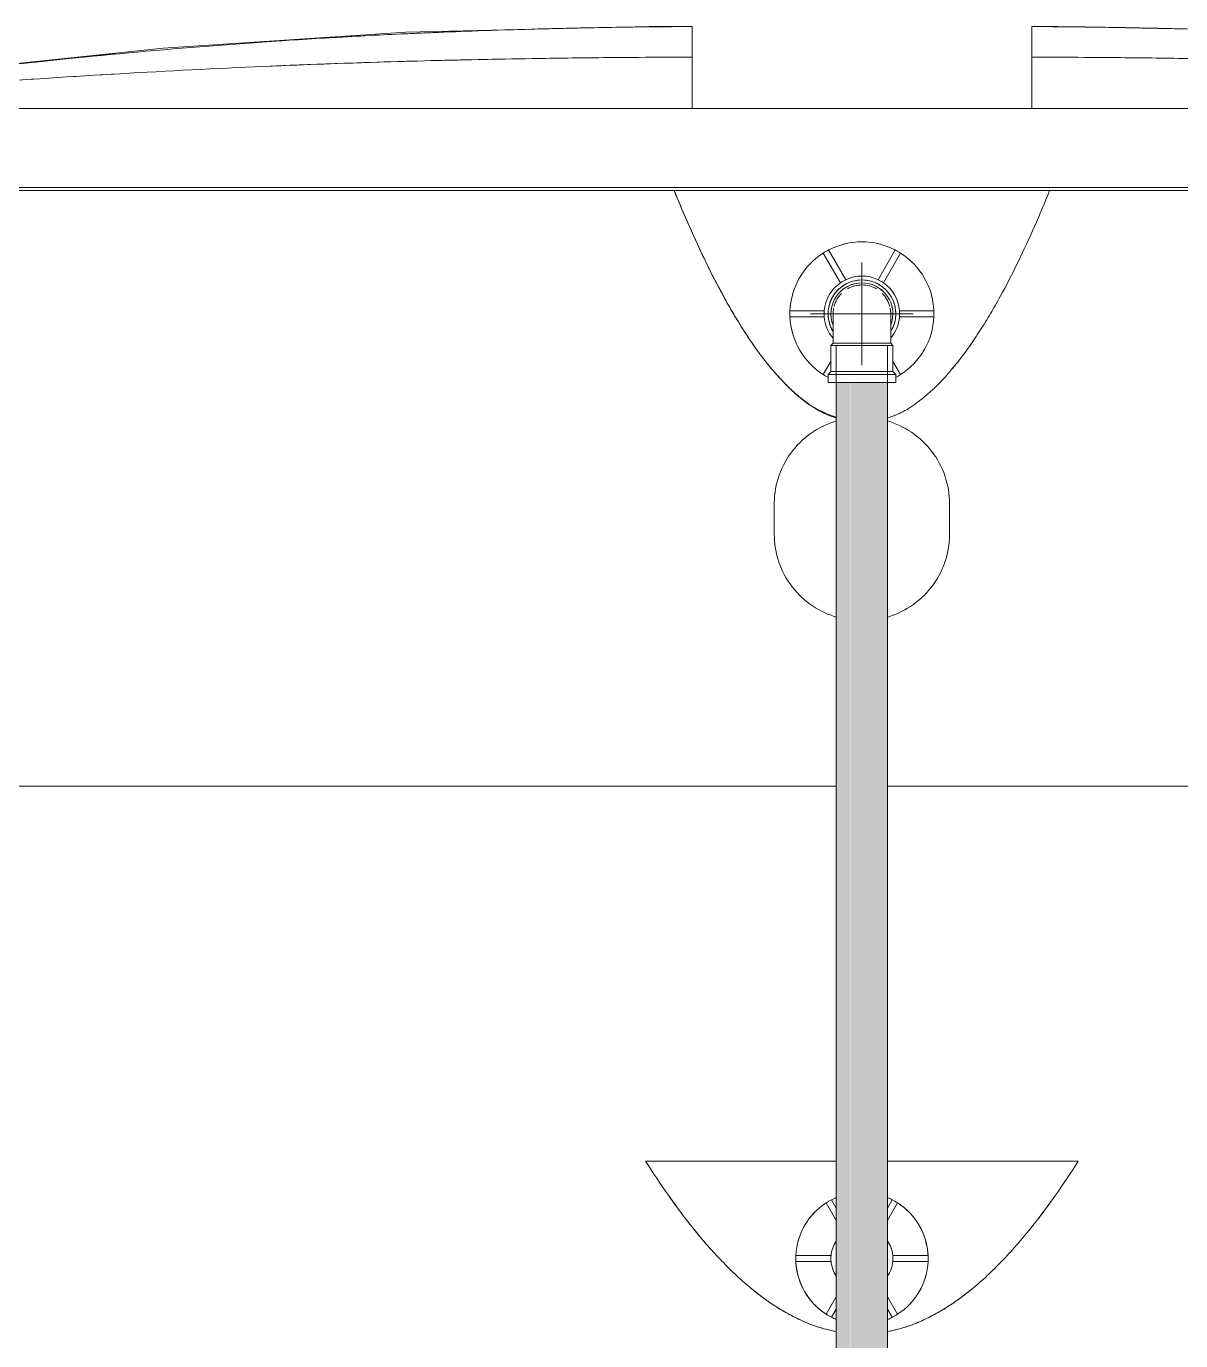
# Model space of a CAD drawing. Header units: metres. Extents: x -24.8 to 3.4, y -2.1 to 25.8.
# Drawn here: x -8.429 to -7.867, y 3.52 to 4.16 of the extents above; entities that cross this region are included whole.
import ezdxf

# ---------------------------------------------------------------- set-up
doc = ezdxf.new("R2010")
doc.units = ezdxf.units.M
for name, color, linetype, lineweight in [('P-PIPE', 7, 'Continuous', 5), ('P-PIPE-CNTR', 7, 'Continuous', 5), ('P-SANR-FIXT', 7, 'Continuous', 5)]:
    doc.layers.add(name, color=color, linetype=linetype, lineweight=lineweight)

# ---------------------------------------------------------------- blocks, each defined once
blk = doc.blocks.new('Caixa D_Água de Fibra de Vidro - Fortlev - 500 L-3640297-AA')
at = {"layer": 'P-SANR-FIXT', "color": 254, "true_color": 0xd2d2d2}
for p, q in [((33.19931, 4.15883), (33.19931, 4.15658)), ((33.19931, 4.15635), (33.19931, 4.14497)), ((33.36469, 4.15883), (33.36469, 4.14497)), ((33.372, 4.16), (33.37741, 4.15989)), ((33.3827, 4.15979), (33.38602, 4.15972)), ((33.0427, 4.12), (32.71297, 4.12)), ((33.08034, 4.12), (33.0427, 4.12)), ((33.11935, 4.12), (33.08051, 4.12)), ((33.19931, 4.12), (33.11942, 4.12)), ((33.24054, 4.12), (33.19931, 4.12)), ((33.282, 4.12), (33.24083, 4.12)), ((33.32316, 4.12), (33.282, 4.12)), ((33.36469, 4.12), (33.32345, 4.12)), ((33.43677, 4.12), (33.36469, 4.12)), ((33.81144, 4.12), (33.43677, 4.12)), ((33.19061, 4.08), (32.71431, 4.08)), ((33.19061, 4.08), (33.282, 4.08)), ((33.282, 4.08), (33.32605, 4.08)), ((33.32623, 4.08), (33.37338, 4.08)), ((33.84969, 4.08), (33.37338, 4.08)), ((33.25971, 3.96347), (33.25828, 3.96257)), ((33.26116, 3.96432), (33.25971, 3.96347)), ((33.26265, 3.9651), (33.26116, 3.96432)), ((33.24303, 3.94469), (33.24236, 3.94311)), ((33.23934, 3.92752), (33.23934, 3.91269)), ((33.32466, 3.92752), (33.32462, 3.92925)), ((33.32466, 3.91269), (33.32466, 3.92752)), ((33.32163, 3.89706), (33.32224, 3.89867)), ((32.88798, 3.79), (32.7505, 3.79)), ((33.26952, 3.79), (32.88798, 3.79)), ((33.81349, 3.79), (33.29445, 3.79)), ((33.26953, 3.6075), (33.17671, 3.6075)), ((33.38728, 3.6075), (33.29443, 3.6075))]:
    blk.add_line(p, q, dxfattribs=at)
at = {"layer": 'P-SANR-FIXT', "color": 7, "true_color": 0xefefef}
for p, q in [((33.19931, 4.15883), (33.19931, 4.14497)), ((33.36469, 4.15883), (33.36469, 4.14497)), ((32.87541, 4.12), (32.80519, 4.12)), ((33.08025, 4.12), (32.87541, 4.12)), ((33.1193, 4.12), (33.08043, 4.12)), ((33.19931, 4.12), (33.11937, 4.12)), ((33.24054, 4.12), (33.19931, 4.12)), ((33.282, 4.12), (33.24083, 4.12)), ((33.32316, 4.12), (33.282, 4.12)), ((33.36469, 4.12), (33.32345, 4.12)), ((33.44457, 4.12), (33.36469, 4.12)), ((32.91044, 4.08147), (32.662, 4.08147)), ((32.8754, 4.08), (33.11841, 4.08)), ((32.8754, 4.08), (32.96935, 4.08)), ((32.9468, 4.08147), (32.91044, 4.08147)), ((33.02444, 4.08147), (32.9468, 4.08147)), ((32.96935, 4.08), (33.282, 4.08)), ((33.15021, 4.08147), (33.02444, 4.08147)), ((33.11841, 4.08), (33.282, 4.08)), ((33.282, 4.08147), (33.15021, 4.08147)), ((33.902, 4.08147), (33.282, 4.08147)), ((33.282, 4.08), (33.32606, 4.08)), ((33.282, 4.08), (33.32606, 4.08)), ((33.32624, 4.08), (33.62803, 4.08)), ((33.32624, 4.08), (33.4055, 4.08)), ((33.4055, 4.08), (33.62803, 4.08))]:
    blk.add_line(p, q, dxfattribs=at)
at = {"layer": 'P-SANR-FIXT', "color": 8, "true_color": 0x808080}
for p, q in [((33.37741, 4.15989), (33.3827, 4.15979)), ((33.282, 4.08147), (32.662, 4.08147)), ((32.662, 4.08), (33.282, 4.08)), ((33.902, 4.08147), (33.282, 4.08147)), ((33.282, 4.08), (33.902, 4.08)), ((33.26952, 3.79), (32.72575, 3.79)), ((33.83825, 3.79), (33.29445, 3.79)), ((33.26951, 3.6075), (33.17671, 3.6075)), ((33.38728, 3.6075), (33.29445, 3.6075))]:
    blk.add_line(p, q, dxfattribs=at)
at = {"layer": 'P-SANR-FIXT', "color": 7, "true_color": 0xf9f9f9}
for p, q in [((32.87539, 4.08), (33.282, 4.08)), ((32.9045, 4.08), (32.87541, 4.08)), ((32.93569, 4.08), (32.90464, 4.08)), ((33.19061, 4.08), (32.93595, 4.08)), ((33.282, 4.08), (33.19061, 4.08)), ((33.32605, 4.08), (33.282, 4.08)), ((33.282, 4.08), (33.41379, 4.08)), ((33.37338, 4.08), (33.32623, 4.08)), ((33.62815, 4.08), (33.37338, 4.08)), ((33.41379, 4.08), (33.62822, 4.08)), ((33.04065, 3.79), (32.7816, 3.79)), ((32.9164, 3.79), (32.78165, 3.79)), ((33.04052, 3.79), (32.9164, 3.79)), ((33.12357, 3.79), (33.04053, 3.79)), ((33.26952, 3.79), (33.04065, 3.79)), ((33.16239, 3.79), (33.12357, 3.79)), ((33.26952, 3.79), (33.16239, 3.79)), ((33.52334, 3.79), (33.29445, 3.79)), ((33.44043, 3.79), (33.29445, 3.79)), ((33.26951, 3.6075), (33.17671, 3.6075)), ((33.26953, 3.6075), (33.17671, 3.6075)), ((33.38728, 3.6075), (33.29443, 3.6075)), ((33.38728, 3.6075), (33.29445, 3.6075))]:
    blk.add_line(p, q, dxfattribs=at)
at = {"layer": 'P-SANR-FIXT', "color": 8, "true_color": 0x808080, "flags": 128}
for points in [[(32.707, 4.12), (32.82417, 4.13706), (32.94192, 4.14942), (33.06008, 4.15706), (33.17845, 4.15997), (33.192, 4.16)], [(33.38602, 4.15972), (33.49038, 4.15763), (33.60857, 4.15053), (33.72638, 4.13871), (33.84363, 4.12219), (33.857, 4.12)], [(33.282, 4.12), (33.25892, 4.12), (33.23588, 4.12), (33.21292, 4.12), (33.19006, 4.12), (33.16735, 4.12), (33.14483, 4.12), (33.12253, 4.12), (33.10048, 4.12), (33.07872, 4.12), (33.05728, 4.12), (33.03621, 4.12), (33.01553, 4.12), (32.99527, 4.12), (32.97547, 4.12), (32.95617, 4.12), (32.93738, 4.12), (32.91915, 4.12), (32.9015, 4.12), (32.88445, 4.12), (32.86805, 4.12)], [(33.44745, 4.12), (33.42521, 4.12), (33.40274, 4.12), (33.38008, 4.12), (33.35726, 4.12), (33.33432, 4.12), (33.3113, 4.12), (33.28823, 4.12), (33.282, 4.12)]]:
    blk.add_lwpolyline(points, dxfattribs=at)
at = {"layer": 'P-SANR-FIXT', "color": 7, "true_color": 0xefefef, "flags": 128}
for points in [[(32.84817, 4.12), (32.86373, 4.12), (32.87996, 4.12), (32.89684, 4.12), (32.91433, 4.12), (32.93241, 4.12), (32.95105, 4.12), (32.97002, 4.12)], [(32.97021, 4.12), (32.98988, 4.12), (33.01002, 4.12), (33.03059, 4.12), (33.05156, 4.12), (33.0729, 4.12), (33.08034, 4.12)], [(33.08051, 4.12), (33.09457, 4.12), (33.11655, 4.12), (33.11935, 4.12)], [(33.11942, 4.12), (33.13879, 4.12), (33.16126, 4.12), (33.18392, 4.12), (33.20674, 4.12), (33.22967, 4.12), (33.24054, 4.12)], [(33.24083, 4.12), (33.2527, 4.12), (33.27577, 4.12), (33.282, 4.12)], [(33.282, 4.12), (33.30507, 4.12), (33.32316, 4.12)], [(33.32345, 4.12), (33.32811, 4.12), (33.35108, 4.12), (33.37393, 4.12), (33.39664, 4.12), (33.41916, 4.12), (33.44147, 4.12), (33.46352, 4.12), (33.48528, 4.12), (33.50671, 4.12), (33.52779, 4.12), (33.54847, 4.12), (33.56872, 4.12)]]:
    blk.add_lwpolyline(points, dxfattribs=at)
at = {"layer": 'P-SANR-FIXT', "color": 254, "true_color": 0xd2d2d2, "flags": 128}
for points in [[(33.25828, 3.96257), (33.25689, 3.96161), (33.25554, 3.9606), (33.25423, 3.95953), (33.25296, 3.95841), (33.25174, 3.95724), (33.25056, 3.95602), (33.24943, 3.95475), (33.24834, 3.95344), (33.24732, 3.95208), (33.24634, 3.95068), (33.24543, 3.94923), (33.24457, 3.94775), (33.24377, 3.94624), (33.24303, 3.94469)], [(33.26953, 3.96784), (33.26885, 3.96763), (33.26727, 3.96709), (33.2657, 3.96649), (33.26416, 3.96582), (33.26286, 3.9652)], [(33.31694, 3.9517), (33.31593, 3.95307), (33.31486, 3.9544), (33.31375, 3.95568), (33.31258, 3.95692), (33.31137, 3.9581), (33.31011, 3.95924), (33.30881, 3.96032), (33.30747, 3.96135), (33.30609, 3.96232), (33.30467, 3.96323), (33.30323, 3.96409), (33.30175, 3.96489), (33.30024, 3.96563), (33.29871, 3.96631), (33.29715, 3.96693), (33.29557, 3.96749), (33.29446, 3.96784)], [(33.32462, 3.92925), (33.32451, 3.93097), (33.32433, 3.93269), (33.32409, 3.93439), (33.32377, 3.93609), (33.32338, 3.93777), (33.32292, 3.93943), (33.3224, 3.94107), (33.3218, 3.94268), (33.32115, 3.94427), (33.32043, 3.94582), (33.31965, 3.94735), (33.3188, 3.94884), (33.3179, 3.95029), (33.31703, 3.95157)], [(33.24236, 3.94311), (33.24175, 3.9415), (33.24121, 3.93987), (33.24073, 3.93822), (33.24032, 3.93654)], [(33.24032, 3.93654), (33.23999, 3.93485), (33.23972, 3.93315), (33.23952, 3.93144), (33.2394, 3.92972), (33.23934, 3.92799), (33.23934, 3.92752)], [(33.23934, 3.91269), (33.23937, 3.91096), (33.23948, 3.90923)], [(33.32224, 3.89867), (33.32278, 3.90031), (33.32326, 3.90197), (33.32367, 3.90365), (33.324, 3.90534), (33.32427, 3.90705), (33.32447, 3.90877), (33.3246, 3.91049), (33.32465, 3.91222), (33.32466, 3.91269)], [(33.23948, 3.90923), (33.23966, 3.90751), (33.23991, 3.9058), (33.24023, 3.9041), (33.24062, 3.90242), (33.24108, 3.90075)], [(33.24108, 3.90075), (33.2416, 3.89911), (33.2422, 3.89749), (33.24285, 3.8959), (33.24358, 3.89434), (33.24436, 3.89281), (33.2452, 3.89132), (33.24611, 3.88986), (33.24707, 3.88845)], [(33.29445, 3.87231), (33.29512, 3.87251), (33.29671, 3.87305), (33.29827, 3.87366), (33.29981, 3.87432), (33.30132, 3.87504), (33.30281, 3.87583), (33.30426, 3.87667), (33.30568, 3.87757), (33.30707, 3.87853), (33.30842, 3.87954), (33.30974, 3.88061), (33.31101, 3.88173), (33.31223, 3.8829), (33.31341, 3.88412), (33.31455, 3.88539), (33.31563, 3.88671), (33.31666, 3.88807), (33.31763, 3.88948), (33.31855, 3.89092), (33.31941, 3.89241)], [(33.31942, 3.89243), (33.32021, 3.89392), (33.32095, 3.89548), (33.32163, 3.89706)], [(33.24707, 3.88845), (33.24808, 3.88708), (33.24915, 3.88575), (33.25027, 3.88446), (33.25144, 3.88323), (33.25265, 3.88204), (33.25391, 3.88091), (33.25521, 3.87982), (33.25655, 3.8788), (33.25793, 3.87782), (33.25934, 3.87691), (33.26079, 3.87605), (33.26227, 3.87525), (33.26378, 3.87451), (33.26531, 3.87383), (33.26686, 3.87321), (33.26844, 3.87265), (33.26953, 3.87231)]]:
    blk.add_lwpolyline(points, dxfattribs=at)
at = {"layer": 'P-SANR-FIXT', "color": 8, "true_color": 0x808080}
for points, knots in [([(32.71297, 4.12), (32.74741, 4.12566), (32.81647, 4.13576), (32.90898, 4.14599), (32.99019, 4.15257), (33.05986, 4.15662), (33.13012, 4.15907), (33.1763, 4.15977), (33.19931, 4.15988)], [-1, -1, -1, -1, -0.785714, -0.571429, -0.428571, -0.285714, -0.142857, 0, 0, 0, 0]), ([(33.19931, 4.15988), (33.19931, 4.1598), (33.19931, 4.15947), (33.19931, 4.15864), (33.19931, 4.15782), (33.19931, 4.15678), (33.19931, 4.1551), (33.19931, 4.15211), (33.19931, 4.14693), (33.19931, 4.13724), (33.19931, 4.12755), (33.19931, 4.12)], [-1, -1, -1, -1, -0.892857, -0.839286, -0.785714, -0.732143, -0.678571, -0.571429, -0.428571, -0.285714, 0, 0, 0, 0]), ([(33.36469, 4.15988), (33.38194, 4.1598), (33.40792, 4.15947), (33.44273, 4.15864), (33.469, 4.15782), (33.49531, 4.15678), (33.53023, 4.1551), (33.57962, 4.15211), (33.64341, 4.14693), (33.73598, 4.13724), (33.8051, 4.12755), (33.85102, 4.12)], [-1, -1, -1, -1, -0.892857, -0.839286, -0.785714, -0.732143, -0.678571, -0.571429, -0.428571, -0.285714, 0, 0, 0, 0]), ([(33.36469, 4.12), (33.36469, 4.12566), (33.36469, 4.13576), (33.36469, 4.14599), (33.36469, 4.15257), (33.36469, 4.15662), (33.36469, 4.15907), (33.36469, 4.15977), (33.36469, 4.15988)], [-1, -1, -1, -1, -0.785714, -0.571429, -0.428571, -0.285714, -0.142857, 0, 0, 0, 0]), ([(33.19931, 4.14497), (33.1821, 4.14494), (33.15619, 4.14478), (33.12147, 4.1443), (33.09525, 4.14382), (33.069, 4.1432), (33.03415, 4.14218), (32.98484, 4.14033), (32.92109, 4.1371), (32.82846, 4.13099), (32.75913, 4.12482), (32.71297, 4.12)], [-1, -1, -1, -1, -0.892857, -0.839286, -0.785714, -0.732143, -0.678571, -0.571429, -0.428571, -0.285714, 0, 0, 0, 0]), ([(33.85102, 4.12), (33.8164, 4.12362), (33.74709, 4.13005), (33.65451, 4.13651), (33.57334, 4.14062), (33.50379, 4.14311), (33.43368, 4.14456), (33.38763, 4.14494), (33.36469, 4.14497)], [-1, -1, -1, -1, -0.785714, -0.571429, -0.428571, -0.285714, -0.142857, 0, 0, 0, 0]), ([(33.26922, 3.96937), (33.2688, 3.96951), (33.26765, 3.96989), (33.2658, 3.9706), (33.26366, 3.97151), (33.26157, 3.97255), (33.25885, 3.97413), (33.25557, 3.97637), (33.25242, 3.97887), (33.24999, 3.98093), (33.2482, 3.98249), (33.24646, 3.98408), (33.2442, 3.98629), (33.24149, 3.98919), (33.23838, 3.99282), (33.23536, 3.9965), (33.23246, 4.00024), (33.22968, 4.00411), (33.22701, 4.00804), (33.22352, 4.01334), (33.21938, 4.02009), (33.21313, 4.03112), (33.20589, 4.0452), (33.19793, 4.06247), (33.19298, 4.07413), (33.19061, 4.08)], [-0.9149817, -0.9149817, -0.9149817, -0.9149817, -0.90625, -0.890625, -0.875, -0.859375, -0.84375, -0.8125, -0.78125, -0.765625, -0.75, -0.734375, -0.71875, -0.6875, -0.65625, -0.625, -0.59375, -0.5625, -0.53125, -0.5, -0.4375, -0.375, -0.25, -0.125, 0, 0, 0, 0]), ([(33.37338, 4.08), (33.37101, 4.07413), (33.36606, 4.06247), (33.3581, 4.0452), (33.35087, 4.03112), (33.34461, 4.02009), (33.34047, 4.01334), (33.33699, 4.00804), (33.33431, 4.00411), (33.33154, 4.00024), (33.32863, 3.9965), (33.32561, 3.99282), (33.3225, 3.98919), (33.31979, 3.98629), (33.31753, 3.98408), (33.31579, 3.98249), (33.314, 3.98093), (33.31157, 3.97887), (33.30843, 3.97637), (33.30514, 3.97413), (33.30242, 3.97255), (33.30033, 3.97151), (33.2982, 3.9706), (33.29634, 3.96989), (33.29519, 3.96951), (33.29477, 3.96937)], [-1, -1, -1, -1, -0.875, -0.75, -0.625, -0.5625, -0.5, -0.46875, -0.4375, -0.40625, -0.375, -0.34375, -0.3125, -0.28125, -0.265625, -0.25, -0.234375, -0.21875, -0.1875, -0.15625, -0.140625, -0.125, -0.109375, -0.09375, -0.0849965, -0.0849965, -0.0849965, -0.0849965]), ([(33.26936, 3.5245), (33.26858, 3.52464), (33.26659, 3.52505), (33.26341, 3.52583), (33.25866, 3.52727), (33.25282, 3.52963), (33.24774, 3.5322), (33.24446, 3.53402), (33.24229, 3.53526), (33.23858, 3.53757), (33.23344, 3.54121), (33.22818, 3.54535), (33.22374, 3.54913), (33.22005, 3.55254), (33.21647, 3.55606), (33.21296, 3.55964), (33.20954, 3.56329), (33.20512, 3.56831), (33.19978, 3.57473), (33.19364, 3.58265), (33.18582, 3.59349), (33.18026, 3.60183), (33.17671, 3.6075)], [-0.9099283, -0.9099283, -0.9099283, -0.9099283, -0.8928571, -0.8660714, -0.8392857, -0.7857143, -0.7321429, -0.71875, -0.7053571, -0.6785714, -0.625, -0.5714286, -0.5357143, -0.5, -0.4642857, -0.4285714, -0.3928571, -0.3571429, -0.2857143, -0.2142857, -0.1428571, 0, 0, 0, 0]), ([(33.38728, 3.6075), (33.38373, 3.60183), (33.37632, 3.59071), (33.36635, 3.5773), (33.35781, 3.56702), (33.3522, 3.56083), (33.34752, 3.55606), (33.34394, 3.55254), (33.34025, 3.54913), (33.33645, 3.54589), (33.33253, 3.54277), (33.3285, 3.53974), (33.32436, 3.53689), (33.3201, 3.5343), (33.31569, 3.53191), (33.31115, 3.52969), (33.30651, 3.52773), (33.30178, 3.52614), (33.2978, 3.52513), (33.29538, 3.52464), (33.29459, 3.52449)], [-1, -1, -1, -1, -0.8571429, -0.7142857, -0.6428571, -0.5714286, -0.5357143, -0.5, -0.4642857, -0.4285714, -0.3928571, -0.3571429, -0.3214286, -0.2857143, -0.25, -0.2142857, -0.1785714, -0.1428571, -0.1071429, -0.0897521, -0.0897521, -0.0897521, -0.0897521])]:
    blk.add_open_spline(points, degree=3, knots=knots, dxfattribs=at)
at = {"layer": 'P-SANR-FIXT', "color": 7, "true_color": 0xefefef}
for points, knots in [([(33.05996, 4.15635), (33.05413, 4.15608), (33.03086, 4.15493), (32.98438, 4.15211), (32.92058, 4.14693), (32.82801, 4.13724), (32.75889, 4.12755), (32.71297, 4.12)], [-0.7142857, -0.7142857, -0.7142857, -0.7142857, -0.6785714, -0.5714286, -0.4285714, -0.2857143, 0, 0, 0, 0]), ([(33.12775, 4.15878), (33.12558, 4.15872), (33.11469, 4.15843), (33.09651, 4.15786), (33.08049, 4.15725), (33.07325, 4.15694)], [-0.8526143, -0.8526143, -0.8526143, -0.8526143, -0.8392857, -0.7857143, -0.7414268, -0.7414268, -0.7414268, -0.7414268]), ([(33.19931, 4.14511), (33.19931, 4.14564), (33.19931, 4.14837), (33.19931, 4.15257), (33.19931, 4.15662), (33.19931, 4.15825), (33.19931, 4.15883)], [-0.6046823, -0.6046823, -0.6046823, -0.6046823, -0.5714286, -0.4285714, -0.2857143, -0.1428571, -0.1428571, -0.1428571, -0.1428571]), ([(33.36469, 4.15883), (33.36469, 4.15876), (33.36469, 4.15845), (33.36469, 4.15782), (33.36469, 4.15678), (33.36469, 4.1551), (33.36469, 4.15211), (33.36469, 4.14837), (33.36469, 4.14564), (33.36469, 4.14511)], [-0.8571429, -0.8571429, -0.8571429, -0.8571429, -0.8392857, -0.7857143, -0.7321429, -0.6785714, -0.5714286, -0.4285714, -0.3953177, -0.3953177, -0.3953177, -0.3953177]), ([(32.71297, 4.12), (32.74759, 4.12362), (32.8169, 4.13005), (32.90949, 4.13651), (32.99065, 4.14062), (33.0602, 4.14311), (33.13031, 4.14456), (33.17637, 4.14494), (33.19931, 4.14497)], [-1, -1, -1, -1, -0.785714, -0.571429, -0.428571, -0.285714, -0.142857, 0, 0, 0, 0]), ([(33.19931, 4.12), (33.19931, 4.12566), (33.19931, 4.13472), (33.19931, 4.14182), (33.19931, 4.14459)], [-1, -1, -1, -1, -0.7857143, -0.61561, -0.61561, -0.61561, -0.61561]), ([(33.19931, 4.14441), (33.19931, 4.14437), (33.19931, 4.14419), (33.19931, 4.14382), (33.19931, 4.1432), (33.19931, 4.14218), (33.19931, 4.1412), (33.19931, 4.14045)], [-0.8571429, -0.8571429, -0.8571429, -0.8571429, -0.8392857, -0.7857143, -0.7321429, -0.6785714, -0.5714286, -0.5714286, -0.5714286, -0.5714286]), ([(33.36469, 4.14497), (33.38189, 4.14494), (33.4078, 4.14478), (33.44252, 4.1443), (33.46874, 4.14382), (33.49499, 4.1432), (33.52984, 4.14218), (33.57915, 4.14033), (33.64291, 4.1371), (33.73553, 4.13099), (33.80487, 4.12482), (33.85102, 4.12)], [-1, -1, -1, -1, -0.892857, -0.839286, -0.785714, -0.732143, -0.678571, -0.571429, -0.428571, -0.285714, 0, 0, 0, 0]), ([(33.36469, 4.14459), (33.36469, 4.14298), (33.36469, 4.13875), (33.36469, 4.13374), (33.36469, 4.13051)], [-0.38439, -0.38439, -0.38439, -0.38439, -0.2857143, -0.1428571, -0.1428571, -0.1428571, -0.1428571]), ([(33.36469, 4.12), (33.36469, 4.12362), (33.36469, 4.13005), (33.36469, 4.13651), (33.36469, 4.13945), (33.36469, 4.14045)], [-1, -1, -1, -1, -0.7857143, -0.5714286, -0.4285714, -0.4285714, -0.4285714, -0.4285714]), ([(33.19061, 4.08), (33.19376, 4.07216), (33.19878, 4.06053), (33.20416, 4.04907), (33.206, 4.04527)], [-1, -1, -1, -1, -0.8333333, -0.75, -0.75, -0.75, -0.75]), ([(33.23534, 3.99645), (33.236, 3.99562), (33.23733, 3.99399), (33.2394, 3.99162), (33.24153, 3.98929), (33.24443, 3.98614), (33.24669, 3.98384), (33.24824, 3.98237)], [-0.375, -0.375, -0.375, -0.375, -0.3541667, -0.3333333, -0.3125, -0.2916667, -0.25, -0.25, -0.25, -0.25]), ([(33.24824, 3.98237), (33.24979, 3.9809), (33.25218, 3.97879), (33.25554, 3.97631), (33.25815, 3.97466), (33.26085, 3.9732), (33.26295, 3.9722), (33.26414, 3.97168), (33.26439, 3.97157)], [-0.25, -0.25, -0.25, -0.25, -0.2083333, -0.1875, -0.1666667, -0.1458333, -0.125, -0.119543, -0.119543, -0.119543, -0.119543])]:
    blk.add_open_spline(points, degree=3, knots=knots, dxfattribs=at)
at = {"layer": 'P-SANR-FIXT', "color": 7, "true_color": 0xfcfcfc}
for points, knots in [([(33.07325, 4.15694), (33.07174, 4.15688), (33.0673, 4.15669), (33.06287, 4.15649), (33.05996, 4.15635)], [-0.74142678, -0.74142678, -0.74142678, -0.74142678, -0.73214286, -0.71428571, -0.71428571, -0.71428571, -0.71428571]), ([(33.16471, 4.15954), (33.15893, 4.15945), (33.15199, 4.15933), (33.14504, 4.15918), (33.14389, 4.15916)], [-0.92857143, -0.92857143, -0.92857143, -0.92857143, -0.89285714, -0.88573155, -0.88573155, -0.88573155, -0.88573155])]:
    blk.add_open_spline(points, degree=3, knots=knots, dxfattribs=at)
for points in [[(33.129, 4.15881), (33.12858, 4.1588), (33.12817, 4.15879), (33.12775, 4.15878)], [(33.42009, 4.15916), (33.41314, 4.1593), (33.4062, 4.15943), (33.39927, 4.15953)], [(33.43625, 4.15878), (33.43583, 4.15879), (33.43541, 4.1588), (33.435, 4.15881)]]:
    blk.add_open_spline(points, degree=3, dxfattribs=at)
at = {"layer": 'P-SANR-FIXT', "color": 7, "true_color": 0xfdfdfd}
for points in [[(33.12996, 4.15883), (33.12964, 4.15883), (33.12932, 4.15882), (33.129, 4.15881)], [(33.18769, 4.1598), (33.18004, 4.15974), (33.17238, 4.15965), (33.16471, 4.15954)], [(33.39927, 4.15953), (33.3916, 4.15965), (33.38395, 4.15974), (33.3763, 4.1598)], [(33.435, 4.15881), (33.43468, 4.15882), (33.43436, 4.15883), (33.43404, 4.15883)]]:
    blk.add_open_spline(points, degree=3, dxfattribs=at)
at = {"layer": 'P-SANR-FIXT', "color": 7, "true_color": 0xfefefe}
for points in [[(33.13448, 4.15895), (33.13297, 4.15891), (33.13147, 4.15887), (33.12996, 4.15883)], [(33.14389, 4.15916), (33.14076, 4.15909), (33.13762, 4.15902), (33.13448, 4.15895)], [(33.42951, 4.15895), (33.42637, 4.15902), (33.42323, 4.15909), (33.42009, 4.15916)], [(33.43404, 4.15883), (33.43253, 4.15887), (33.43102, 4.15891), (33.42951, 4.15895)]]:
    blk.add_open_spline(points, degree=3, dxfattribs=at)
at = {"layer": 'P-SANR-FIXT', "color": 7, "true_color": 0xf9f9f9}
for points in [[(33.19931, 4.15988), (33.19544, 4.15986), (33.19156, 4.15983), (33.18769, 4.1598)], [(33.3763, 4.1598), (33.37243, 4.15983), (33.36856, 4.15986), (33.36469, 4.15988)]]:
    blk.add_open_spline(points, degree=3, dxfattribs=at)
at = {"layer": 'P-SANR-FIXT', "color": 7, "true_color": 0xefefef}
for points in [[(33.49073, 4.15694), (33.47256, 4.1577), (33.45435, 4.15831), (33.43625, 4.15878)], [(33.36469, 4.14045), (33.36469, 4.14145), (33.36469, 4.14311), (33.36469, 4.14408), (33.36469, 4.14441)], [(33.19931, 4.14045), (33.19931, 4.13945), (33.19931, 4.1371), (33.19931, 4.13404), (33.19931, 4.13234)], [(33.19931, 4.13234), (33.19931, 4.13064), (33.19931, 4.12876), (33.19931, 4.1267)], [(33.36469, 4.13051), (33.36469, 4.12728), (33.36469, 4.12377), (33.36469, 4.12)], [(33.19931, 4.1267), (33.19931, 4.12464), (33.19931, 4.12241), (33.19931, 4.12)], [(33.206, 4.04527), (33.20692, 4.04337), (33.20879, 4.03958), (33.21171, 4.03397), (33.21471, 4.02839), (33.2178, 4.02284), (33.221, 4.01737), (33.22325, 4.0138), (33.2244, 4.01203)], [(33.2244, 4.01203), (33.22555, 4.01026), (33.22788, 4.00673), (33.23149, 4.00149), (33.23403, 3.9981), (33.23534, 3.99645)], [(33.26445, 3.97154), (33.26608, 3.97085), (33.26774, 3.97023), (33.26945, 3.96967)]]:
    blk.add_open_spline(points, degree=3, dxfattribs=at)
at = {"layer": 'P-SANR-FIXT', "color": 254, "true_color": 0xd2d2d2}
for points, knots in [([(33.19931, 4.12), (33.19931, 4.12362), (33.19931, 4.13005), (33.19931, 4.13651), (33.19931, 4.14062), (33.19931, 4.14311), (33.19931, 4.14456), (33.19931, 4.14494), (33.19931, 4.14497)], [-1, -1, -1, -1, -0.785714, -0.571429, -0.428571, -0.285714, -0.142857, 0, 0, 0, 0]), ([(33.36469, 4.14497), (33.36469, 4.14494), (33.36469, 4.14478), (33.36469, 4.1443), (33.36469, 4.14382), (33.36469, 4.1432), (33.36469, 4.14218), (33.36469, 4.14033), (33.36469, 4.1371), (33.36469, 4.13099), (33.36469, 4.12482), (33.36469, 4.12)], [-1, -1, -1, -1, -0.892857, -0.839286, -0.785714, -0.732143, -0.678571, -0.571429, -0.428571, -0.285714, 0, 0, 0, 0])]:
    blk.add_open_spline(points, degree=3, knots=knots, dxfattribs=at)
at = {"layer": 'P-SANR-FIXT', "color": 7, "true_color": 0xf9f9f9}
for points, knots in [([(33.32861, 3.99651), (33.3296, 3.99775), (33.33154, 4.00024), (33.33431, 4.00411), (33.33699, 4.00804), (33.34047, 4.01334), (33.34461, 4.02009), (33.35087, 4.03112), (33.3581, 4.0452), (33.36606, 4.06247), (33.37101, 4.07413), (33.37338, 4.08)], [-0.625, -0.625, -0.625, -0.625, -0.59375, -0.5625, -0.53125, -0.5, -0.4375, -0.375, -0.25, -0.125, 0, 0, 0, 0]), ([(33.31578, 3.98249), (33.31637, 3.98302), (33.31753, 3.98408), (33.31979, 3.98629), (33.3225, 3.98919), (33.32556, 3.99276), (33.32752, 3.99515), (33.32846, 3.99632)], [-0.75, -0.75, -0.75, -0.75, -0.734375, -0.71875, -0.6875, -0.65625, -0.6265687, -0.6265687, -0.6265687, -0.6265687]), ([(33.30032, 3.97153), (33.30103, 3.97186), (33.30242, 3.97255), (33.30514, 3.97413), (33.30843, 3.97637), (33.31157, 3.97887), (33.314, 3.98093), (33.31519, 3.98197), (33.31578, 3.98249)], [-0.875, -0.875, -0.875, -0.875, -0.859375, -0.84375, -0.8125, -0.78125, -0.765625, -0.75, -0.75, -0.75, -0.75]), ([(33.29477, 3.96937), (33.29519, 3.96951), (33.29634, 3.96989), (33.2982, 3.9706), (33.29962, 3.97121), (33.30032, 3.97153)], [-0.91500345, -0.91500345, -0.91500345, -0.91500345, -0.90625, -0.890625, -0.875, -0.875, -0.875, -0.875]), ([(33.17671, 3.6075), (33.18026, 3.60183), (33.18767, 3.59071), (33.19655, 3.57877), (33.20172, 3.57242), (33.20269, 3.57125)], [-1, -1, -1, -1, -0.8571429, -0.7142857, -0.6820137, -0.6820137, -0.6820137, -0.6820137]), ([(33.29459, 3.52449), (33.29538, 3.52464), (33.29739, 3.52505), (33.30058, 3.52583), (33.30533, 3.52727), (33.31118, 3.52963), (33.31625, 3.5322), (33.31954, 3.53402), (33.3217, 3.53526), (33.32542, 3.53757), (33.33055, 3.54121), (33.33581, 3.54535), (33.34025, 3.54913), (33.34394, 3.55254), (33.34752, 3.55606), (33.35103, 3.55964), (33.35445, 3.56329), (33.35887, 3.56831), (33.36422, 3.57473), (33.37035, 3.58265), (33.37817, 3.59349), (33.38373, 3.60183), (33.38728, 3.6075)], [-0.9102479, -0.9102479, -0.9102479, -0.9102479, -0.8928571, -0.8660714, -0.8392857, -0.7857143, -0.7321429, -0.71875, -0.7053571, -0.6785714, -0.625, -0.5714286, -0.5357143, -0.5, -0.4642857, -0.4285714, -0.3928571, -0.3571429, -0.2857143, -0.2142857, -0.1428571, 0, 0, 0, 0]), ([(33.20274, 3.57119), (33.20389, 3.5698), (33.20722, 3.56588), (33.21179, 3.56083), (33.21647, 3.55606), (33.22005, 3.55254), (33.22374, 3.54913), (33.22755, 3.54589), (33.23147, 3.54277), (33.23549, 3.53974), (33.23963, 3.53689), (33.24389, 3.5343), (33.2483, 3.53191), (33.25284, 3.52969), (33.25749, 3.52773), (33.26221, 3.52614), (33.26618, 3.52513), (33.26858, 3.52464), (33.26936, 3.5245)], [-0.6814174, -0.6814174, -0.6814174, -0.6814174, -0.6428571, -0.5714286, -0.5357143, -0.5, -0.4642857, -0.4285714, -0.3928571, -0.3571429, -0.3214286, -0.2857143, -0.25, -0.2142857, -0.1785714, -0.1428571, -0.1071429, -0.0900717, -0.0900717, -0.0900717, -0.0900717])]:
    blk.add_open_spline(points, degree=3, knots=knots, dxfattribs=at)
blk = doc.blocks.new('Adaptador Soldavel com Anel p Caixa Dagua - FORTLEV - Standard-2553992-AA')
at = {"layer": 'P-PIPE', "color": 254, "true_color": 0xdfdfdf}
for start, end in [(45.5789, 57.32998), (45, 49.12712), (135.62441, 139.06836), (135, 136.93654), (32.17305, 40.9484), (150.55616, 152.19039), (148.00166, 152.00332), (147.80688, 150), (19.04279, 26.81932), (163.05198, 165.583), (160.9318, 164.36317), (10.92925, 15.62861), (2.67002, 14.43229), (182.67002, 183.80731), (183.80855, 194.43229), (190.92925, 195), (195, 195.62861), (199.04279, 207.82107), (340.9318, 344.36317), (343.05198, 345.583), (212.17305, 220.9484), (327.80688, 332.19039), (328.00166, 330), (330, 332.00332), (225, 229.12712), (225.5789, 236.95715), (315, 316.93654), (315.62441, 319.06836)]:
    blk.add_arc((33.282, 3.56), 0.0322, start, end, dxfattribs=at)
blk = doc.blocks.new('Adaptador Soldavel com Anel p Caixa Dagua - FORTLEV - Standard-V35-AA')
at = {"layer": 'P-PIPE'}
for p, q in [((33.26461, 3.58711), (33.26953, 3.57859)), ((33.26953, 3.58459), (33.26721, 3.58861)), ((33.29678, 3.58861), (33.29446, 3.58459)), ((33.29446, 3.57859), (33.29938, 3.58711)), ((33.26697, 3.5615), (33.24983, 3.5615)), ((33.24983, 3.5585), (33.26697, 3.5585)), ((33.31416, 3.5615), (33.29702, 3.5615)), ((33.29702, 3.5585), (33.31416, 3.5585)), ((33.26953, 3.54141), (33.26461, 3.53289)), ((33.29938, 3.53289), (33.29446, 3.54141)), ((33.26721, 3.53139), (33.26953, 3.53541)), ((33.29446, 3.53541), (33.29678, 3.53139))]:
    blk.add_line(p, q, dxfattribs=at)
for radius, start, end in [(0.0322, 122.67002, 177.32998), (0.0322, 117.32998, 122.67002), (0.0322, 112.88531, 117.32998), (0.0322, 62.67002, 67.18804), (0.0322, 57.32998, 62.67002), (0.0322, 2.67002, 57.32998), (0.0322, 45, 49.12712), (0.0322, 135, 136.93654), (0.0322, 148.00166, 152.00332), (0.0322, 163.05198, 165.583), (0.0151, 146.05429, 174.29896), (0.0151, 5.70104, 34.2724), (0.0151, 28.34245, 31.95394), (0.0151, 28.42125, 31.58499), (0.0151, 17.85052, 20.28319), (0.0322, 10.92925, 15.62861), (0.0322, 177.32998, 180), (0.0322, 180, 182.67002), (0.0322, 182.67002, 237.32998), (0.0151, 174.29896, 180), (0.0151, 180, 185.70104), (0.0151, 185.70104, 214.2724), (0.0151, 325.7845, 354.29896), (0.0151, 0, 5.70104), (0.0151, 354.29896, 0), (0.0322, 302.67002, 357.32998), (0.0322, 0, 2.67002), (0.0322, 357.32998, 0), (0.0322, 190.92925, 195.62861), (0.0151, 197.85052, 200.28319), (0.0151, 208.05559, 211.95394), (0.0151, 208.42125, 211.58499), (0.0322, 343.05198, 345.583), (0.0322, 328.00166, 332.00332), (0.0322, 225, 229.12712), (0.0322, 237.32998, 242.67002), (0.0322, 297.32998, 302.67002), (0.0322, 315, 316.93654), (0.0322, 242.67002, 247.11463), (0.0322, 292.80145, 297.32998)]:
    blk.add_arc((33.282, 3.56), radius, start, end, dxfattribs=at)
at = {"layer": 'P-PIPE', "color": 253, "true_color": 0xa6a6a6}
for start, end in [(28.42125, 31.58499), (208.42125, 211.58499)]:
    blk.add_arc((33.282, 3.56), 0.0151, start, end, dxfattribs=at)
blk = doc.blocks.new('Adaptador Soldavel com Anel p Caixa Dagua - FORTLEV - Standard-V36-AA')
at = {"layer": 'P-PIPE'}
for p, q in [((33.26319, 4.04958), (33.27154, 4.03511)), ((33.27414, 4.03661), (33.26579, 4.05108)), ((33.29821, 4.05108), (33.28985, 4.03661)), ((33.29245, 4.03511), (33.3008, 4.04958)), ((33.26368, 4.0215), (33.24698, 4.0215)), ((33.31701, 4.0215), (33.30031, 4.0215)), ((33.24698, 4.0185), (33.26368, 4.0185)), ((33.30031, 4.0185), (33.31701, 4.0185)), ((33.26703, 3.99708), (33.26319, 3.99042)), ((33.3008, 3.99042), (33.29696, 3.99708))]:
    blk.add_line(p, q, dxfattribs=at)
for radius, start, end in [(0.03505, 62.45278, 117.54722), (0.03505, 102.94719, 105.63071), (0.03505, 87.9699, 92.03001), (0.03505, 74.36907, 77.0532), (0.03505, 122.45278, 177.54722), (0.03505, 134.36836, 137.05717), (0.03505, 117.54722, 122.45278), (0.03505, 57.54722, 62.45278), (0.03505, 2.45278, 57.54722), (0.03505, 45, 49.20016), (0.03505, 147.96971, 152.03507), (0.01838, 124.68242, 175.31758), (0.01837, 115.31758, 124.68242), (0.01838, 64.68242, 115.31758), (0.01837, 55.31758, 64.68242), (0.01837, 4.68242, 55.31758), (0.01837, 41.25029, 42.65879), (0.03505, 162.93363, 165.63858), (0.01837, 15.93528, 18.75622), (0.03505, 10.85987, 15.58007), (0.03505, 177.54722, 180), (0.03505, 180, 182.45278), (0.01838, 175.31758, 180), (0.01838, 180, 184.68242), (0.01837, 0, 4.68242), (0.01837, 355.31758, 0), (0.03505, 0, 2.45278), (0.03505, 357.54722, 0), (0.03505, 182.45278, 237.54722), (0.03505, 190.85987, 195.58007), (0.01838, 184.68242, 220.05478), (0.01838, 195.93528, 198.75622), (0.01837, 320.11548, 355.31758), (0.03505, 302.45278, 357.54722), (0.03505, 342.93363, 345.63858), (0.03505, 327.96971, 332.03507), (0.03505, 225, 229.20016), (0.03505, 314.36836, 317.05717), (0.03505, 237.54722, 242.20403), (0.03505, 297.79597, 302.45278)]:
    blk.add_arc((33.282, 4.02), radius, start, end, dxfattribs=at)
blk = doc.blocks.new('Joelho 45_90 - Agua Fria_Soldavel - MEP - Tigre - Standard-V44-AA')
at = {"layer": 'P-PIPE'}
for p, q in [((33.26796, 4.0057), (33.2669, 4.0046)), ((33.2669, 4.0046), (33.282, 4.0046)), ((33.2669, 4.0046), (33.2669, 3.9919)), ((33.282, 4.0046), (33.2669, 4.0046)), ((33.282, 4.0057), (33.26796, 4.0057)), ((33.26796, 4.0057), (33.282, 4.0057)), ((33.29604, 4.0057), (33.282, 4.0057)), ((33.282, 4.0057), (33.29604, 4.0057)), ((33.282, 4.0046), (33.2971, 4.0046)), ((33.2971, 4.0046), (33.282, 4.0046)), ((33.2971, 4.0046), (33.29604, 4.0057)), ((33.2971, 3.9919), (33.2971, 4.0046)), ((33.2669, 3.9919), (33.2655, 3.9905)), ((33.2655, 3.9905), (33.2655, 3.9865)), ((33.282, 3.9905), (33.2655, 3.9905)), ((33.282, 3.9919), (33.2669, 3.9919)), ((33.2971, 3.9919), (33.282, 3.9919)), ((33.2985, 3.9905), (33.282, 3.9905)), ((33.2985, 3.9905), (33.2971, 3.9919)), ((33.2985, 3.9865), (33.2985, 3.9905)), ((33.2655, 3.9865), (33.282, 3.9865)), ((33.282, 3.9865), (33.2985, 3.9865))]:
    blk.add_line(p, q, dxfattribs=at)
at = {"layer": 'P-PIPE', "flags": 128}
for points in [[(33.26796, 4.02), (33.26796, 4.01999), (33.26796, 4.01995), (33.26796, 4.0199), (33.26796, 4.01982), (33.26796, 4.01971), (33.26796, 4.01959), (33.26796, 4.01944), (33.26796, 4.01927), (33.26796, 4.01908), (33.26796, 4.01887), (33.26796, 4.01864), (33.26796, 4.01838), (33.26796, 4.01811), (33.26796, 4.01782), (33.26796, 4.0175), (33.26796, 4.01717), (33.26796, 4.01682), (33.26796, 4.01645), (33.26796, 4.01607), (33.26796, 4.01566), (33.26796, 4.01524), (33.26796, 4.01481), (33.26796, 4.01436), (33.26796, 4.0139), (33.26796, 4.01343), (33.26796, 4.01294), (33.26796, 4.01244), (33.26796, 4.01193), (33.26796, 4.01141), (33.26796, 4.01088), (33.26796, 4.01034), (33.26796, 4.0098), (33.26796, 4.00925), (33.26796, 4.00869), (33.26796, 4.00813), (33.26796, 4.00757), (33.26796, 4.007), (33.26796, 4.00643), (33.26796, 4.00585), (33.26796, 4.0057)], [(33.29604, 4.0057), (33.29604, 4.00627), (33.29604, 4.00684), (33.29604, 4.00741), (33.29604, 4.00798), (33.29604, 4.00854), (33.29604, 4.0091), (33.29604, 4.00965), (33.29604, 4.0102), (33.29604, 4.01074), (33.29604, 4.01127), (33.29604, 4.01179), (33.29604, 4.0123), (33.29604, 4.01281), (33.29604, 4.0133), (33.29604, 4.01377), (33.29604, 4.01424), (33.29604, 4.01469), (33.29604, 4.01513), (33.29604, 4.01555), (33.29604, 4.01596), (33.29604, 4.01635), (33.29604, 4.01672), (33.29604, 4.01708), (33.29604, 4.01741), (33.29604, 4.01773), (33.29604, 4.01803), (33.29604, 4.01831), (33.29604, 4.01857), (33.29604, 4.01881), (33.29604, 4.01903), (33.29604, 4.01922), (33.29604, 4.0194), (33.29604, 4.01955), (33.29604, 4.01968), (33.29604, 4.01979), (33.29604, 4.01988), (33.29604, 4.01994), (33.29604, 4.01998), (33.29604, 4.02), (33.29604, 4.02)]]:
    blk.add_lwpolyline(points, dxfattribs=at)
at = {"layer": 'P-PIPE'}
for radius, start, end in [(0.0165, 90, 211.54097), (0.0165, 131.96972, 168.01798), (0.0151, 90, 201.75739), (0.0151, 90, 201.75739), (0.0151, 126.64727, 130.84483), (0.0165, 113.30043, 126.09756), (0.01404, 90, 120), (0.01404, 90, 120), (0.0151, 107.97932, 113.35534), (0.0165, 90, 108.01374), (0.0165, 71.98626, 90), (0.0165, 328.61498, 90), (0.0151, 338.26108, 90), (0.0151, 338.26108, 90), (0.01404, 60, 90), (0.01404, 60, 90), (0.0151, 66.64466, 72.02068), (0.0165, 53.90244, 66.69957), (0.0151, 47.97323, 53.35273), (0.0165, 11.98202, 48.03028), (0.01404, 135, 165), (0.01404, 135, 165), (0.01404, 15, 45), (0.01404, 15, 45), (0.0165, 173.30469, 186.68257), (0.0151, 167.98016, 173.35482), (0.01404, 168.68841, 182.95008), (0.01404, 168.68841, 182.95008), (0.01404, 358.63433, 11.31159), (0.01404, 358.63433, 11.31159), (0.0151, 6.64518, 12.01984), (0.0165, 353.31743, 6.69531), (0.0165, 191.9728, 211.61375), (0.0151, 186.64674, 192.02504), (0.0165, 328.54503, 348.0272), (0.0151, 347.97496, 353.35326)]:
    blk.add_arc((33.282, 4.02), radius, start, end, dxfattribs=at)

msp = doc.modelspace()

# ---------------------------------------------------------------- hatches: boundary and pattern name
at = {"layer": 'P-PIPE', "true_color": 0x00ffff}
for points in [[(-8.03074, 2), (-8.02801, 2), (-8.02822, 3.9865), (-8.03505, 3.9865), (-8.03503, 2.0075), (-8.03128, 2.0075), (-8.03128, 2)], [(-8.02801, 2), (-8.01389, 2), (-8.01389, 2.0075), (-8.01133, 2.0075), (-8.01134, 3.9865), (-8.02801, 3.9865), (-8.02801, 2.01521)], [(-8.01012, 2.0075), (-8.0103, 3.9865), (-8.01133, 3.9865), (-8.01133, 2.0075), (-8.01013, 2.0075)]]:
    msp.add_hatch(color=4, dxfattribs=at).paths.add_polyline_path(points)

# ---------------------------------------------------------------- linework, layer by layer
at = {"layer": 'P-PIPE'}
for p, q in [((-8.03508, 4.0046), (-8.03508, 0.3159)), ((-8.01008, 0.3159), (-8.01008, 4.0046))]:
    msp.add_line(p, q, dxfattribs=at)
at = {"layer": 'P-PIPE-CNTR'}
for p, q in [((-8.02258, 3.995), (-8.02258, 4.045)), ((-8.04758, 4.02), (-7.99758, 4.02))]:
    msp.add_line(p, q, dxfattribs=at)

# ---------------------------------------------------------------- block references
at = {"layer": 'P-PIPE'}
for name in ['Adaptador Soldavel com Anel p Caixa Dagua - FORTLEV - Standard-V36-AA', 'Joelho 45_90 - Agua Fria_Soldavel - MEP - Tigre - Standard-V44-AA']:
    msp.add_blockref(name, (-41.30458, 0), dxfattribs=at)
at = {"layer": 'P-PIPE', "color": 253, "true_color": 0xa6a6a6}
msp.add_blockref('Adaptador Soldavel com Anel p Caixa Dagua - FORTLEV - Standard-V35-AA', (-41.30458, 0), dxfattribs=at)
at = {"layer": 'P-PIPE', "color": 254, "true_color": 0xdfdfdf}
msp.add_blockref('Adaptador Soldavel com Anel p Caixa Dagua - FORTLEV - Standard-2553992-AA', (-41.30458, 0), dxfattribs=at)
at = {"layer": 'P-SANR-FIXT', "color": 8, "true_color": 0x808080}
msp.add_blockref('Caixa D_Água de Fibra de Vidro - Fortlev - 500 L-3640297-AA', (-41.30458, 0), dxfattribs=at)

doc.saveas('drawing.dxf')
